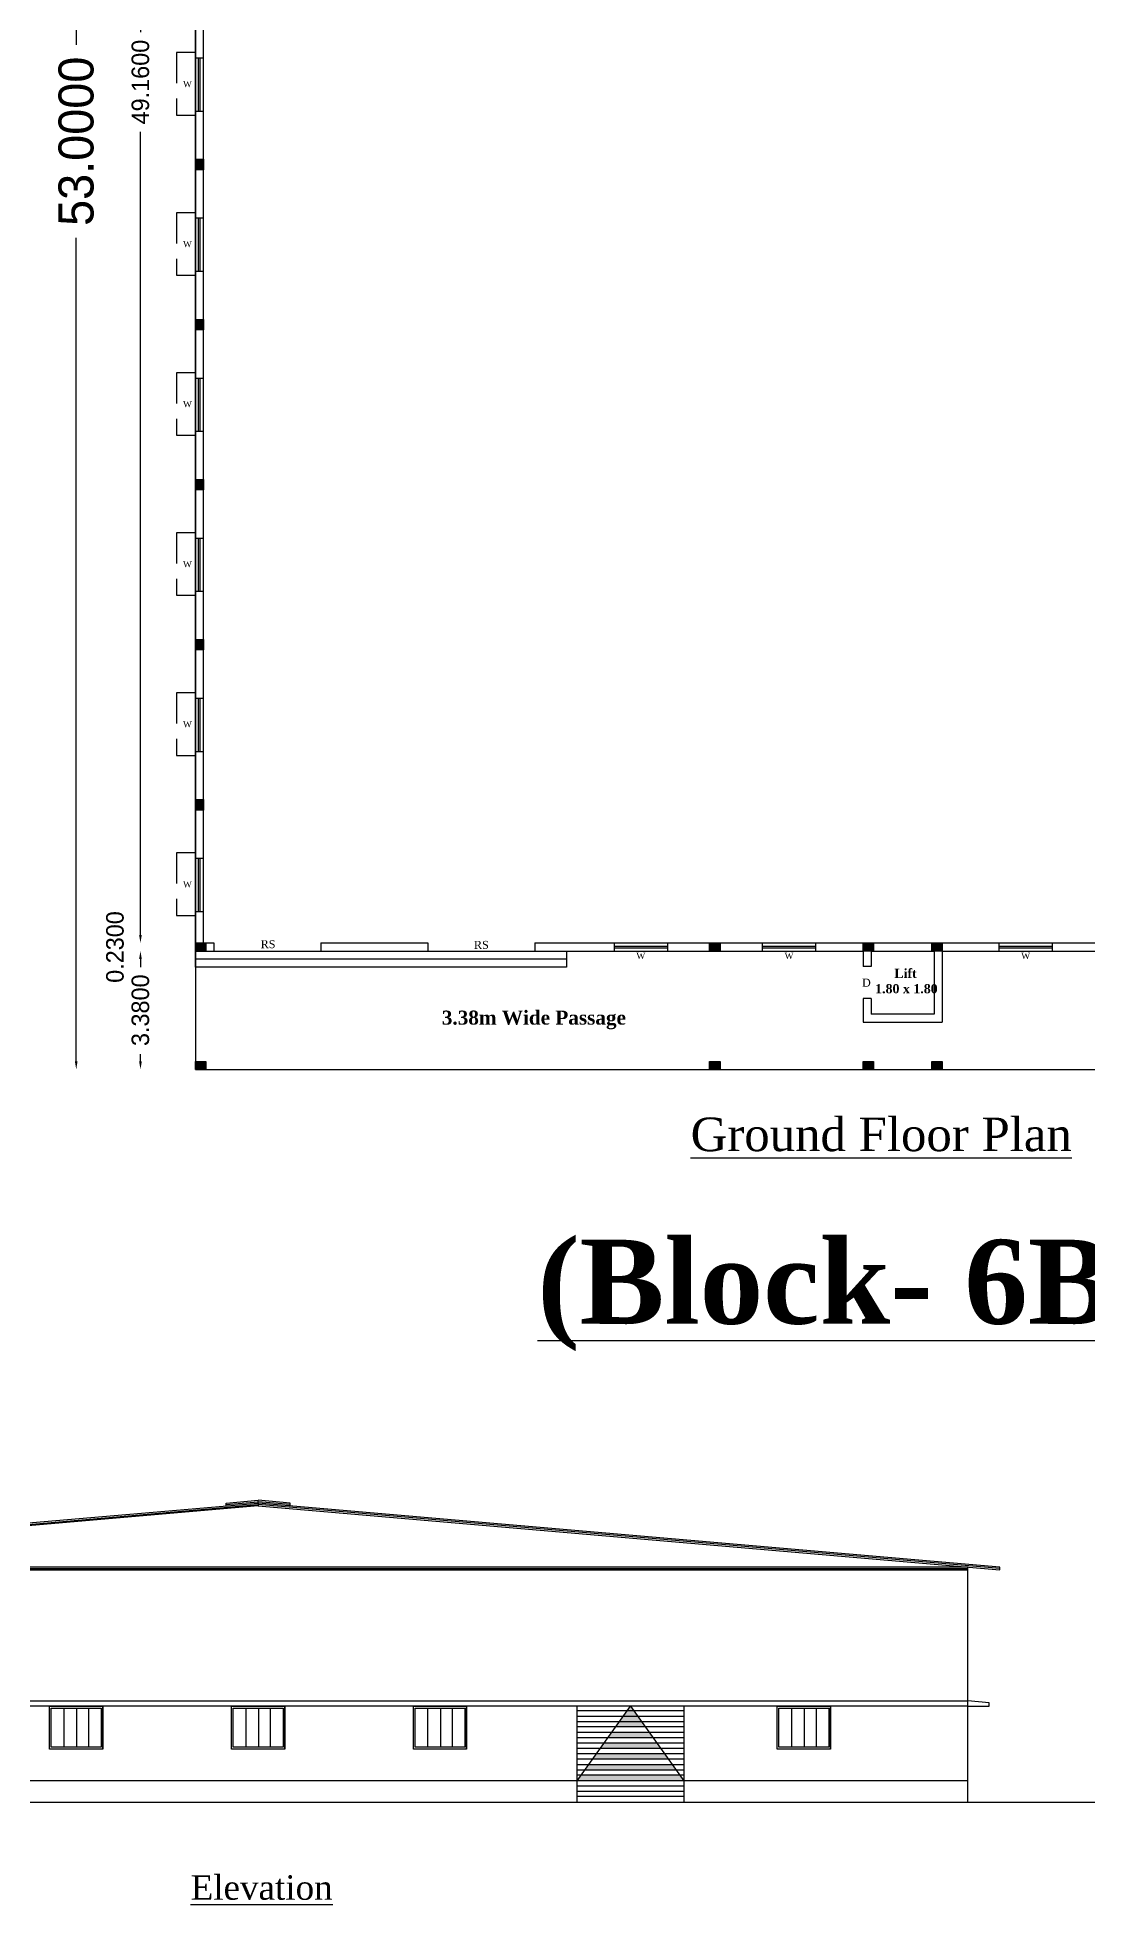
# Model space of a CAD drawing. Header units: metres. Extents: x 0 to 1012, y 0 to 496.
# Drawn here: x 743.7 to 773.7, y 251.2 to 304.6 of the extents above; entities that cross this region are included whole.
import ezdxf

# ---------------------------------------------------------------- set-up
doc = ezdxf.new("R2010")
doc.units = ezdxf.units.M
doc.header["$LTSCALE"] = 3.5
doc.header["$MEASUREMENT"] = 0
doc.linetypes.add('DASHED', pattern=[0.75, 0.5, -0.25])
doc.linetypes.add('HIDDEN', pattern=[0.375, 0.25, -0.125])
doc.layers.get('0').update_dxf_attribs({"linetype": 'CONTINUOUS'})
doc.layers.get('DEFPOINTS').update_dxf_attribs({"linetype": 'CONTINUOUS'})
doc.styles.add('RomanS', font='romans.shx')
doc.dimstyles.get("Standard").update_dxf_attribs({"dimtxt": 0.18, "dimasz": 0.18, "dimexe": 0.18, "dimexo": 0.0625, "dimgap": 0.09, "dimtad": 0, "dimtih": 1, "dimtoh": 1, "dimdec": 4, "dimzin": 0, "dimdsep": 46, "dimtxsty": 'Standard', "dimcen": 0.09, "dimadec": 0, "dimazin": 0, "dimtfac": 1, "dimtdec": 4, "dimtofl": 0, "dimtmove": 0, "dimatfit": 3, "dimfxl": 0, "dimtolj": 1, "dimtzin": 0, "dimarcsym": 0})

# ---------------------------------------------------------------- blocks, each defined once
blk = doc.blocks.new('*D74')
at = {"color": 0, "lineweight": -2}
for p, q in [((746.653, 327.624), (746.653, 304.698)), ((746.653, 278.924), (746.653, 301.851))]:
    blk.add_line(p, q, dxfattribs=at)
at = {"color": 0}
for points in [[(746.615, 327.624), (746.692, 327.624), (746.653, 327.854)], [(746.615, 278.924), (746.692, 278.924), (746.653, 278.694)]]:
    blk.add_solid(points, dxfattribs=at)
at = {"layer": 'DEFPOINTS', "color": 0}
for p in [(746.653, 327.854), (748.451, 327.854), (748.221, 278.694)]:
    blk.add_point(p, dxfattribs=at)
at = {"color": 0, "insert": (746.653, 303.274), "char_height": 0.5, "attachment_point": 5, "rotation": 90}
blk.add_mtext('\\A1;49.1600', dxfattribs=at)
blk = doc.blocks.new('*D75')
at = {"color": 0, "lineweight": -2}
for p, q in [((744.821, 327.854), (744.821, 304.341)), ((744.821, 275.314), (744.821, 298.828))]:
    blk.add_line(p, q, dxfattribs=at)
at = {"color": 0}
for points in [[(744.782, 327.854), (744.859, 327.854), (744.821, 328.084)], [(744.782, 275.314), (744.859, 275.314), (744.821, 275.084)]]:
    blk.add_solid(points, dxfattribs=at)
at = {"layer": 'DEFPOINTS', "color": 0}
for p in [(748.221, 328.084), (744.821, 275.084), (748.221, 275.084)]:
    blk.add_point(p, dxfattribs=at)
at = {"color": 0, "insert": (744.821, 301.584), "char_height": 1, "attachment_point": 5, "rotation": 90}
blk.add_mtext('\\A1;53.0000', dxfattribs=at)
blk = doc.blocks.new('*D187')
at = {"color": 0, "lineweight": -2}
for p, q in [((746.653, 278.924), (746.653, 279.154)), ((746.653, 278.234), (746.653, 278.004))]:
    blk.add_line(p, q, dxfattribs=at)
at = {"color": 0}
for points in [[(746.615, 278.924), (746.692, 278.924), (746.653, 278.694)], [(746.615, 278.234), (746.692, 278.234), (746.653, 278.464)]]:
    blk.add_solid(points, dxfattribs=at)
at = {"layer": 'DEFPOINTS', "color": 0}
for p in [(746.653, 278.464), (748.221, 278.694), (748.221, 278.464)]:
    blk.add_point(p, dxfattribs=at)
at = {"color": 0, "insert": (745.928, 278.579), "char_height": 0.5, "attachment_point": 5, "rotation": 90}
blk.add_mtext('\\A1;0.2300', dxfattribs=at)
blk = doc.blocks.new('*D77')
at = {"color": 0, "lineweight": -2}
for p, q in [((746.653, 278.234), (746.653, 278.031)), ((746.653, 275.314), (746.653, 275.518))]:
    blk.add_line(p, q, dxfattribs=at)
at = {"color": 0}
for points in [[(746.615, 278.234), (746.692, 278.234), (746.653, 278.464)], [(746.615, 275.314), (746.692, 275.314), (746.653, 275.084)]]:
    blk.add_solid(points, dxfattribs=at)
at = {"layer": 'DEFPOINTS', "color": 0}
for p in [(748.221, 278.464), (746.653, 275.084), (748.221, 275.084)]:
    blk.add_point(p, dxfattribs=at)
at = {"color": 0, "insert": (746.653, 276.774), "char_height": 0.5, "attachment_point": 5, "rotation": 90}
blk.add_mtext('\\A1;3.3800', dxfattribs=at)

msp = doc.modelspace()

# ---------------------------------------------------------------- hatches: boundary and pattern name
h = msp.add_hatch(color=256)
h.dxf.hatch_style = 1
h.paths.add_polyline_path([(748.22111, 300.76924), (748.45111, 300.76924), (748.45111, 301.06924), (748.22111, 301.06924)])
h = msp.add_hatch(color=256)
h.dxf.hatch_style = 1
h.paths.add_polyline_path([(748.22111, 296.19924), (748.45111, 296.19924), (748.45111, 296.49924), (748.22111, 296.49924)])
h = msp.add_hatch(color=256)
h.dxf.hatch_style = 1
h.paths.add_polyline_path([(748.22111, 291.62924), (748.45111, 291.62924), (748.45111, 291.92924), (748.22111, 291.92924)])
h = msp.add_hatch(color=256)
h.dxf.hatch_style = 1
h.paths.add_polyline_path([(748.22111, 287.05924), (748.45111, 287.05924), (748.45111, 287.35924), (748.22111, 287.35924)])
h = msp.add_hatch(color=256)
h.dxf.hatch_style = 1
h.paths.add_polyline_path([(748.22111, 282.48924), (748.45111, 282.48924), (748.45111, 282.78924), (748.22111, 282.78924)])
h = msp.add_hatch(color=256)
h.dxf.hatch_style = 1
h.paths.add_polyline_path([(748.52111, 278.69424), (748.22111, 278.69424), (748.22111, 278.46424), (748.52111, 278.46424)])
h = msp.add_hatch(color=256)
h.dxf.hatch_style = 1
h.paths.add_polyline_path([(763.19074, 278.69424), (762.89074, 278.69424), (762.89074, 278.46424), (763.19074, 278.46424)])
h = msp.add_hatch(color=256)
h.dxf.hatch_style = 1
h.paths.add_polyline_path([(767.57037, 278.69424), (767.27037, 278.69424), (767.27037, 278.46424), (767.57037, 278.46424)])
h = msp.add_hatch(color=256)
h.dxf.hatch_style = 1
h.paths.add_polyline_path([(769.53037, 278.69424), (769.23037, 278.69424), (769.23037, 278.46424), (769.53037, 278.46424)])
h = msp.add_hatch(color=256)
h.dxf.hatch_style = 1
h.paths.add_polyline_path([(748.52111, 275.31424), (748.22111, 275.31424), (748.22111, 275.08424), (748.52111, 275.08424)])
h = msp.add_hatch(color=256)
h.dxf.hatch_style = 1
h.paths.add_polyline_path([(763.19074, 275.31424), (762.89074, 275.31424), (762.89074, 275.08424), (763.19074, 275.08424)])
h = msp.add_hatch(color=256)
h.dxf.hatch_style = 1
h.paths.add_polyline_path([(767.57037, 275.31424), (767.27037, 275.31424), (767.27037, 275.08424), (767.57037, 275.08424)])
h = msp.add_hatch(color=256)
h.dxf.hatch_style = 1
h.paths.add_polyline_path([(769.53037, 275.31424), (769.23037, 275.31424), (769.23037, 275.08424), (769.53037, 275.08424)])
h = msp.add_hatch(color=256)
h.dxf.hatch_style = 1
h.paths.add_polyline_path([(762.0458, 254.93106), (759.22491, 254.93106), (759.11035, 254.77106), (762.16035, 254.77106)])
h.paths.add_polyline_path([(761.83101, 255.23106), (759.4397, 255.23106), (759.3323, 255.08106), (761.93841, 255.08106)])
h.paths.add_polyline_path([(761.60906, 255.54106), (759.66165, 255.54106), (759.55425, 255.39106), (761.71646, 255.39106)])
h.paths.add_polyline_path([(761.38712, 255.85106), (759.88359, 255.85106), (759.76904, 255.69106), (761.50167, 255.69106)])
h.paths.add_polyline_path([(761.17233, 256.15106), (760.09838, 256.15106), (759.99099, 256.00106), (761.27972, 256.00106)])
h.paths.add_polyline_path([(760.95038, 256.46106), (760.32033, 256.46106), (760.21294, 256.31106), (761.05777, 256.31106)])
h.paths.add_polyline_path([(760.84298, 256.61106), (760.42773, 256.61106), (760.32033, 256.46106), (760.95038, 256.46106)])
h.paths.add_polyline_path([(760.72843, 256.77106), (760.54228, 256.77106), (760.42773, 256.61106), (760.84298, 256.61106)])
h.paths.add_polyline_path([(760.63535, 256.90106), (760.54228, 256.77106), (760.72843, 256.77106)])

# ---------------------------------------------------------------- linework, layer by layer
at = {"linetype": 'HIDDEN'}
for p, q in [((748.22258, 304.11424), (747.67763, 304.11424)), ((747.67763, 304.11424), (747.67763, 302.33052)), ((747.67763, 302.33052), (748.22258, 302.33052)), ((748.22258, 299.54424), (747.67763, 299.54424)), ((747.67763, 299.54424), (747.67763, 297.76052)), ((747.67763, 297.76052), (748.22258, 297.76052)), ((748.22258, 294.97424), (747.67763, 294.97424)), ((747.67763, 294.97424), (747.67763, 293.19052)), ((747.67763, 293.19052), (748.22258, 293.19052)), ((748.22258, 290.40424), (747.67763, 290.40424)), ((747.67763, 290.40424), (747.67763, 288.62052)), ((747.67763, 288.62052), (748.22258, 288.62052)), ((748.22258, 285.83424), (747.67763, 285.83424)), ((747.67763, 285.83424), (747.67763, 284.05052)), ((747.67763, 284.05052), (748.22258, 284.05052)), ((748.22258, 281.26424), (747.67763, 281.26424)), ((747.67763, 281.26424), (747.67763, 279.48052)), ((747.67763, 279.48052), (748.22258, 279.48052))]:
    msp.add_line(p, q, dxfattribs=at)
for p, q in [((748.22258, 303.96424), (748.45111, 303.96424)), ((748.31145, 302.44424), (748.31145, 303.96424)), ((748.35566, 302.44424), (748.35566, 303.96424)), ((748.22258, 302.44424), (748.45111, 302.44424)), ((748.22111, 300.76924), (748.22111, 301.06924)), ((748.22111, 301.06924), (748.45111, 301.06924)), ((748.45111, 300.76924), (748.22111, 300.76924)), ((748.45111, 301.06924), (748.45111, 300.76924)), ((748.22258, 299.39424), (748.45111, 299.39424)), ((748.31145, 297.87424), (748.31145, 299.39424)), ((748.35566, 297.87424), (748.35566, 299.39424)), ((748.22258, 297.87424), (748.45111, 297.87424)), ((748.22111, 296.19924), (748.22111, 296.49924)), ((748.22111, 296.49924), (748.45111, 296.49924)), ((748.45111, 296.49924), (748.45111, 296.19924)), ((748.45111, 296.19924), (748.22111, 296.19924)), ((748.22258, 294.82424), (748.45111, 294.82424)), ((748.31145, 293.30424), (748.31145, 294.82424)), ((748.35566, 293.30424), (748.35566, 294.82424)), ((748.22258, 293.30424), (748.45111, 293.30424)), ((748.22111, 291.62924), (748.22111, 291.92924)), ((748.22111, 291.92924), (748.45111, 291.92924)), ((748.45111, 291.62924), (748.22111, 291.62924)), ((748.45111, 291.92924), (748.45111, 291.62924)), ((748.22258, 290.25424), (748.45111, 290.25424)), ((748.31145, 288.73424), (748.31145, 290.25424)), ((748.35566, 288.73424), (748.35566, 290.25424)), ((748.22258, 288.73424), (748.45111, 288.73424)), ((748.22111, 287.05924), (748.22111, 287.35924)), ((748.22111, 287.35924), (748.45111, 287.35924)), ((748.45111, 287.05924), (748.22111, 287.05924)), ((748.45111, 287.35924), (748.45111, 287.05924)), ((748.22258, 285.68424), (748.45111, 285.68424)), ((748.31145, 284.16424), (748.31145, 285.68424)), ((748.35566, 284.16424), (748.35566, 285.68424)), ((748.22258, 284.16424), (748.45111, 284.16424)), ((748.22111, 282.48924), (748.22111, 282.78924)), ((748.22111, 282.78924), (748.45111, 282.78924)), ((748.45111, 282.78924), (748.45111, 282.48924)), ((748.45111, 282.48924), (748.22111, 282.48924)), ((748.22258, 281.11424), (748.45111, 281.11424)), ((748.31145, 279.59424), (748.31145, 281.11424)), ((748.35566, 279.59424), (748.35566, 281.11424)), ((748.22258, 279.59424), (748.45111, 279.59424)), ((748.22111, 278.46424), (748.22111, 278.69424)), ((748.22111, 278.69424), (748.52111, 278.69424)), ((748.22111, 278.46424), (767.27037, 278.46424)), ((748.52111, 278.46424), (748.22111, 278.46424)), ((748.45111, 278.69424), (748.75111, 278.69424)), ((748.52111, 278.69424), (748.52111, 278.46424)), ((748.75111, 278.69424), (748.75111, 278.46424)), ((751.80111, 278.69424), (754.85111, 278.69424)), ((751.80111, 278.69424), (754.85111, 278.69424)), ((751.80111, 278.69424), (751.80111, 278.46424)), ((754.85111, 278.69424), (754.85111, 278.46424)), ((757.90111, 278.69424), (787.99111, 278.69424)), ((757.90111, 278.69424), (757.90111, 278.46424)), ((758.81111, 278.46424), (758.81111, 278.23424)), ((758.81111, 278.46424), (767.27037, 278.46424)), ((760.16592, 278.69277), (760.16592, 278.46424)), ((760.16592, 278.6039), (761.68592, 278.6039)), ((760.16592, 278.55969), (761.68592, 278.55969)), ((761.68592, 278.69277), (761.68592, 278.46424)), ((762.89074, 278.46424), (762.89074, 278.69424)), ((762.89074, 278.69424), (763.19074, 278.69424)), ((763.19074, 278.46424), (762.89074, 278.46424)), ((763.19074, 278.69424), (763.19074, 278.46424)), ((764.39555, 278.69277), (764.39555, 278.46424)), ((764.39555, 278.6039), (765.91555, 278.6039)), ((764.39555, 278.55969), (765.91555, 278.55969)), ((765.91555, 278.69277), (765.91555, 278.46424)), ((767.27037, 278.46424), (767.27037, 278.69424)), ((767.27037, 278.69424), (767.57037, 278.69424)), ((767.27037, 278.46424), (767.27037, 278.01924)), ((767.57037, 278.46424), (767.27037, 278.46424)), ((767.50037, 278.46424), (769.30037, 278.46424)), ((767.50037, 278.46424), (767.50037, 278.01924)), ((767.57037, 278.69424), (767.57037, 278.46424)), ((769.23037, 278.46424), (769.23037, 278.69424)), ((769.23037, 278.69424), (769.53037, 278.69424)), ((769.53037, 278.46424), (769.23037, 278.46424)), ((769.30037, 278.46424), (769.30037, 276.66424)), ((769.53037, 278.69424), (769.53037, 278.46424)), ((769.53037, 278.46424), (784.73111, 278.46424)), ((769.53037, 278.46424), (769.53037, 276.66424)), ((771.14555, 278.69277), (771.14555, 278.46424)), ((771.14555, 278.6039), (772.66555, 278.6039)), ((771.14555, 278.55969), (772.66555, 278.55969)), ((772.66555, 278.69277), (772.66555, 278.46424)), ((758.81111, 278.23424), (748.22111, 278.23424)), ((758.81111, 278.00424), (748.22111, 278.00424)), ((758.81111, 278.23424), (758.81111, 278.00424)), ((767.50037, 278.01924), (767.27037, 278.01924)), ((769.53037, 278.16424), (769.53037, 276.66424)), ((767.27037, 277.10924), (767.27037, 276.43424)), ((767.50037, 277.10924), (767.27037, 277.10924)), ((767.50037, 277.10924), (767.50037, 276.66424)), ((767.27037, 276.43424), (769.53037, 276.43424)), ((769.30037, 276.66424), (767.50037, 276.66424)), ((769.53037, 276.66424), (769.53037, 276.43424)), ((748.22111, 275.08424), (748.22111, 275.31424)), ((748.22111, 275.31424), (748.52111, 275.31424)), ((748.52111, 275.31424), (748.52111, 275.08424)), ((762.89074, 275.08424), (762.89074, 275.31424)), ((762.89074, 275.31424), (763.19074, 275.31424)), ((763.19074, 275.31424), (763.19074, 275.08424)), ((767.27037, 275.08424), (767.27037, 275.31424)), ((767.27037, 275.31424), (767.57037, 275.31424)), ((767.57037, 275.31424), (767.57037, 275.08424)), ((769.23037, 275.08424), (769.23037, 275.31424)), ((769.23037, 275.31424), (769.53037, 275.31424)), ((769.53037, 275.31424), (769.53037, 275.08424)), ((748.52111, 275.08424), (748.22111, 275.08424)), ((763.19074, 275.08424), (762.89074, 275.08424)), ((767.57037, 275.08424), (767.27037, 275.08424)), ((769.53037, 275.08424), (769.23037, 275.08424)), ((728.85035, 260.87241), (750.01035, 262.70106)), ((728.85035, 260.83241), (750.01035, 262.66106)), ((750.01035, 262.62106), (728.85035, 260.79241)), ((749.10035, 262.70241), (750.01035, 262.78106)), ((749.10035, 262.66241), (750.01035, 262.74106)), ((749.10035, 262.62241), (749.10035, 262.70241)), ((750.01035, 262.70106), (750.01035, 262.78106)), ((750.92035, 262.70241), (750.01035, 262.78106)), ((750.92035, 262.66241), (750.01035, 262.74106)), ((750.01035, 262.70106), (750.01035, 262.62106)), ((771.17035, 260.87241), (750.01035, 262.70106)), ((750.01035, 262.70106), (750.01035, 262.62106)), ((771.17035, 260.83241), (750.01035, 262.66106)), ((750.01035, 262.62106), (771.17035, 260.79241)), ((750.92035, 262.62241), (750.92035, 262.70241)), ((770.26035, 260.87106), (729.76035, 260.87106)), ((729.76035, 260.83106), (770.26035, 260.83106)), ((770.26035, 260.79106), (729.76035, 260.79106)), ((770.26035, 254.16106), (770.26035, 260.87106)), ((771.17035, 260.79241), (771.17035, 260.87241)), ((729.76035, 257.05338), (770.26035, 257.05338)), ((770.87035, 257.00106), (770.26035, 257.05338)), ((770.87035, 256.90135), (770.87035, 257.00135)), ((770.26035, 256.90106), (729.76035, 256.90106)), ((744.06035, 255.68106), (744.06035, 256.90106)), ((744.4668, 256.85106), (744.4668, 255.73106)), ((744.83045, 256.85106), (744.83045, 255.73106)), ((745.16762, 256.85106), (745.16762, 255.73106)), ((745.58035, 255.68106), (745.58035, 256.90106)), ((749.25035, 255.68106), (749.25035, 256.90106)), ((749.6568, 256.85106), (749.6568, 255.73106)), ((750.02045, 256.85106), (750.02045, 255.73106)), ((750.35762, 256.85106), (750.35762, 255.73106)), ((750.77035, 255.68106), (750.77035, 256.90106)), ((754.44035, 255.68106), (754.44035, 256.90106)), ((754.8468, 256.85106), (754.8468, 255.73106)), ((755.21045, 256.85106), (755.21045, 255.73106)), ((755.54762, 256.85106), (755.54762, 255.73106)), ((755.96035, 255.68106), (755.96035, 256.90106)), ((759.11035, 254.16106), (759.11035, 256.90106)), ((759.11035, 254.77106), (760.63535, 256.90106)), ((762.16035, 256.77106), (759.11035, 256.77106)), ((762.16035, 256.61106), (759.11035, 256.61106)), ((762.16035, 256.46106), (759.11035, 256.46106)), ((760.63535, 256.90106), (762.16035, 254.77106)), ((762.16035, 256.90106), (762.16035, 254.16106)), ((764.82035, 255.68106), (764.82035, 256.90106)), ((765.2268, 256.85106), (765.2268, 255.73106)), ((765.59045, 256.85106), (765.59045, 255.73106)), ((765.92762, 256.85106), (765.92762, 255.73106)), ((766.34035, 255.68106), (766.34035, 256.90106)), ((770.26035, 256.90106), (770.87035, 256.90106)), ((762.16035, 256.31106), (759.11035, 256.31106)), ((762.16035, 256.15106), (759.11035, 256.15106)), ((762.16035, 256.00106), (759.11035, 256.00106)), ((745.58035, 255.68106), (744.06035, 255.68106)), ((750.77035, 255.68106), (749.25035, 255.68106)), ((755.96035, 255.68106), (754.44035, 255.68106)), ((762.16035, 255.85106), (759.11035, 255.85106)), ((762.16035, 255.69106), (759.11035, 255.69106)), ((762.16035, 255.54106), (759.11035, 255.54106)), ((762.16035, 255.39106), (759.11035, 255.39106)), ((766.34035, 255.68106), (764.82035, 255.68106)), ((762.16035, 255.23106), (759.11035, 255.23106)), ((762.16035, 255.08106), (759.11035, 255.08106)), ((762.16035, 254.93106), (759.11035, 254.93106)), ((770.26035, 254.77106), (729.76035, 254.77106)), ((762.16035, 254.62106), (759.11035, 254.62106)), ((762.16035, 254.47106), (759.11035, 254.47106)), ((762.16035, 254.32106), (759.11035, 254.32106)), ((729.76035, 254.16106), (770.26035, 254.16106)), ((770.26035, 254.16106), (775.12876, 254.16106))]:
    msp.add_line(p, q)
at = {"linetype": 'DASHED'}
for p, q in [((748.22111, 278.00424), (748.22111, 275.08424)), ((748.22111, 275.08424), (779.03111, 275.08424))]:
    msp.add_line(p, q, dxfattribs=at)
for points in [[(748.22111, 278.00424), (748.22111, 328.08424), (788.22111, 328.08424), (788.22111, 275.08424), (779.03111, 275.08424)], [(748.22111, 278.00424), (748.22111, 328.08424), (788.22111, 328.08424), (788.22111, 275.08424), (779.03111, 275.08424)], [(748.45111, 278.69424), (748.45111, 327.85424), (787.99111, 327.85424), (787.99111, 278.69424)]]:
    msp.add_lwpolyline(points)
for points in [[(748.22111, 275.08424), (788.22111, 275.08424), (788.22111, 328.08424), (748.22111, 328.08424)], [(744.06035, 256.90106), (745.58035, 256.90106), (745.58035, 255.68106), (744.06035, 255.68106)], [(744.11035, 256.85106), (745.53035, 256.85106), (745.53035, 255.73106), (744.11035, 255.73106)], [(749.25035, 256.90106), (750.77035, 256.90106), (750.77035, 255.68106), (749.25035, 255.68106)], [(749.30035, 256.85106), (750.72035, 256.85106), (750.72035, 255.73106), (749.30035, 255.73106)], [(754.44035, 256.90106), (755.96035, 256.90106), (755.96035, 255.68106), (754.44035, 255.68106)], [(754.49035, 256.85106), (755.91035, 256.85106), (755.91035, 255.73106), (754.49035, 255.73106)], [(764.82035, 256.90106), (766.34035, 256.90106), (766.34035, 255.68106), (764.82035, 255.68106)], [(764.87035, 256.85106), (766.29035, 256.85106), (766.29035, 255.73106), (764.87035, 255.73106)]]:
    msp.add_lwpolyline(points, close=True)

# ---------------------------------------------------------------- texts
at = {"style": 'RomanS'}
for s, insert, char_height, width, attachment_point in [('{\\fTimes New Roman Baltic|b0|i0|c0|p18;W}', (747.86723, 303.12667), 0.1777477, 0.2428091, 7), ('{\\fTimes New Roman Baltic|b0|i0|c0|p18;W}', (747.86723, 298.55667), 0.1777477, 0.2428091, 7), ('{\\fTimes New Roman Baltic|b0|i0|c0|p18;W}', (747.86723, 293.98667), 0.1777477, 0.2428091, 7), ('{\\fTimes New Roman Baltic|b0|i0|c0|p18;W}', (747.86723, 289.41667), 0.1777477, 0.2428091, 7), ('{\\fTimes New Roman Baltic|b0|i0|c0|p18;W}', (747.86723, 284.84667), 0.1777477, 0.2428091, 7), ('{\\fTimes New Roman Baltic|b0|i0|c0|p18;W}', (747.86723, 280.27667), 0.1777477, 0.2428091, 7), ('{\\fVerdana|b0|i0|c0|p34; \\fTimes New Roman Baltic|b0|i0|c0|p18;RS}', (750.5054, 278.77425), 0.2285262, 1.3458655, 3), ('{\\fVerdana|b0|i0|c0|p34; \\fTimes New Roman Baltic|b0|i0|c0|p18;RS}', (756.59137, 278.75415), 0.2285262, 1.3458655, 3), ('{\\fTimes New Roman Baltic|b0|i0|c0|p18;W}', (760.80249, 278.23276), 0.1777477, 0.2428091, 7), ('{\\fTimes New Roman Baltic|b0|i0|c0|p18;W}', (765.03212, 278.23276), 0.1777477, 0.2428091, 7), ('{\\fTimes New Roman Baltic|b0|i0|c0|p18;W}', (771.78212, 278.23276), 0.1777477, 0.2428091, 7), ('{\\fTimes New Roman|b1|i0|c0|p18; \\H0.65619x;    Lift\\P1.80 x 1.80}', (767.615, 277.95814), 0.4, 14.9300414, 1), ('{\\fVerdana|b0|i0|c0|p34; \\fTimes New Roman Baltic|b0|i0|c0|p18;D}', (767.4896, 277.67561), 0.2285262, 1.3458655, 3), ('{\\fTimes New Roman|b1|i0|c0|p18;3.38m Wide Passage}', (755.25217, 276.76323), 0.4, 14.9300414, 1), ('{\\fTimes New Roman|b1|i0|c0|p18;\\L(Block- 6B)}', (757.97711, 270.22101), 2.4, 124.3651928, 1)]:
    msp.add_mtext(s, dxfattribs=dict(at, insert=insert, char_height=char_height, width=width, attachment_point=attachment_point))
at = {"attachment_point": 1}
for s, insert, char_height, width in [('{\\fTimes New Roman|b0|i0|c0|p18;\\L\\P\\H2x;\\l        \\H1.1429x;  \\LGround Floor Plan}', (759.08872, 274.41069), 0.42, 19.1674852), ('{\\fTimes New Roman|b0|i0|c0|p18;\\LElevation}', (748.08568, 252.07713), 0.7, 10.5391977)]:
    msp.add_mtext(s, dxfattribs=dict(at, insert=insert, char_height=char_height, width=width))

# ---------------------------------------------------------------- dimensions: what is measured, and where the dimension line sits
for base, p1, p2, override, picture, middle in [((744.82054, 275.08424), (748.22111, 328.08424), (748.22111, 275.08424), {"dimtxt": 1, "dimasz": 0.23, "dimse1": 1, "dimse2": 1, "dimtmove": 2}, '*D75', (744.82054, 301.58424)), ((746.65321, 327.85424), (748.22111, 278.69424), (748.45111, 327.85424), {"dimtxt": 0.5, "dimasz": 0.23, "dimse1": 1, "dimse2": 1, "dimtmove": 2}, '*D74', (746.65321, 303.27424)), ((746.65321, 278.46424), (748.22111, 278.69424), (748.22111, 278.46424), {"dimtxt": 0.5, "dimasz": 0.23, "dimse1": 1, "dimse2": 1, "dimtmove": 2}, '*D187', (745.92821, 278.57924)), ((746.65321, 275.08424), (748.22111, 278.46424), (748.22111, 275.08424), {"dimtxt": 0.5, "dimasz": 0.23, "dimse1": 1, "dimse2": 1, "dimtmove": 2}, '*D77', (746.65321, 276.77424))]:
    dim = msp.add_linear_dim(base=base, p1=p1, p2=p2, angle=90, dimstyle='Standard', override=override)
    dim.commit()
    dim.dimension.update_dxf_attribs({"geometry": picture, "text_midpoint": middle, "text_rotation": 90})

doc.saveas('drawing.dxf')
